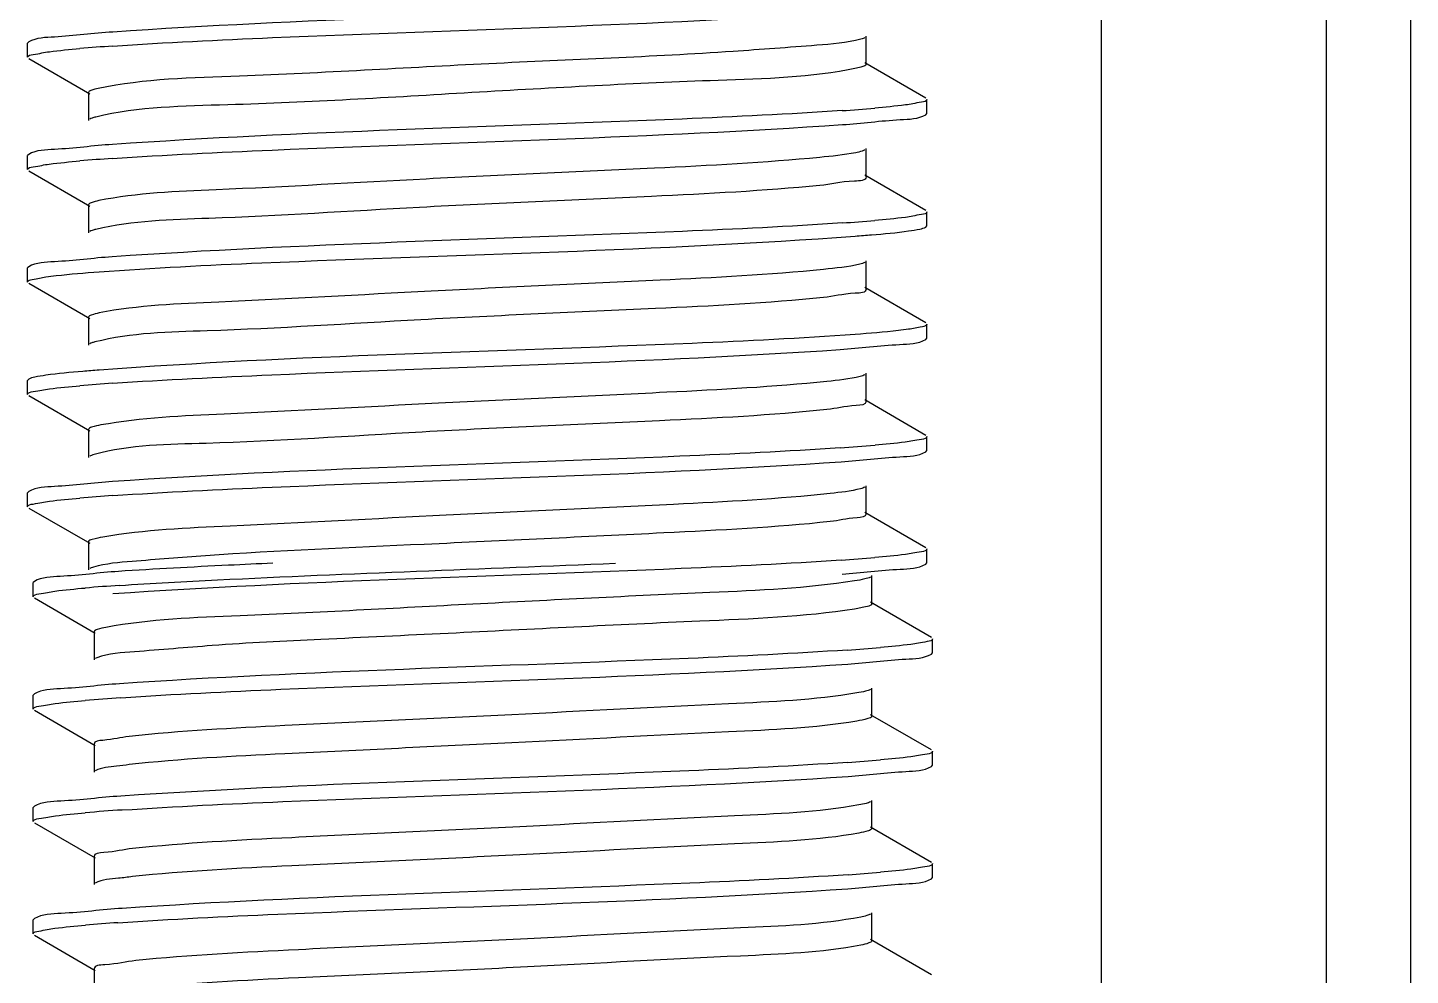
# Model space of a CAD drawing. Extents: x 27938 to 1507990, y 110129 to 923079.
# Drawn here: x 455312.2 to 455605.1, y 382403 to 382603.8 of the extents above; entities that cross this region are included whole.
import ezdxf

# ---------------------------------------------------------------- set-up
doc = ezdxf.new("R2010")
doc.units = 0
doc.header["$LTSCALE"] = 1000
doc.header["$MEASUREMENT"] = 0

msp = doc.modelspace()

# ---------------------------------------------------------------- linework, layer by layer
at = {"linetype": 'Continuous'}
for p, q in [((455539.58, 383675.04), (455539.58, 378934.02)), ((455587.2, 383675.04), (455587.2, 378934.02)), ((455605.06, 383675.04), (455605.06, 378934.02)), ((455312.39, 382600.81), (455312.16, 382600.55)), ((455489.78, 382596.08), (455489.78, 382602.04)), ((455312.16, 382597.57), (455312.16, 382600.55)), ((455312.16, 382597.57), (455312.16, 382600.55)), ((455312.39, 382597.31), (455325.31, 382589.83)), ((455488.66, 382595.46), (455487.77, 382595.24)), ((455502.44, 382588.9), (455489.52, 382596.38)), ((455325.05, 382590.13), (455325.05, 382584.18)), ((455502.67, 382585.67), (455502.67, 382588.64)), ((455502.67, 382585.67), (455502.67, 382588.64)), ((455502.44, 382585.4), (455502.67, 382585.67)), ((455489.78, 382572.27), (455489.78, 382578.22)), ((455312.39, 382577), (455312.16, 382576.74)), ((455312.16, 382573.76), (455312.16, 382576.74)), ((455312.16, 382573.76), (455312.16, 382576.74)), ((455312.39, 382573.5), (455325.31, 382566.02)), ((455502.44, 382565.09), (455489.52, 382572.57)), ((455325.05, 382566.32), (455325.05, 382560.36)), ((455502.67, 382561.85), (455502.67, 382564.83)), ((455502.44, 382561.59), (455502.67, 382561.85)), ((455489.78, 382548.46), (455489.78, 382554.41)), ((455312.39, 382553.18), (455312.16, 382552.92)), ((455312.16, 382549.95), (455312.16, 382552.92)), ((455312.16, 382549.95), (455312.16, 382552.92)), ((455312.39, 382549.69), (455325.31, 382542.2)), ((455502.44, 382541.28), (455489.52, 382548.76)), ((455325.05, 382542.5), (455325.05, 382536.55)), ((455502.67, 382538.04), (455502.67, 382541.02)), ((455502.67, 382538.04), (455502.67, 382541.02)), ((455502.44, 382537.78), (455502.67, 382538.04)), ((455489.78, 382524.64), (455489.78, 382530.6)), ((455312.39, 382529.37), (455312.16, 382529.11)), ((455312.16, 382526.13), (455312.16, 382529.11)), ((455312.16, 382526.13), (455312.16, 382529.11)), ((455312.39, 382525.87), (455325.31, 382518.39)), ((455502.44, 382517.46), (455489.52, 382524.95)), ((455325.05, 382518.69), (455325.05, 382512.74)), ((455502.67, 382514.23), (455502.67, 382517.2)), ((455502.67, 382514.23), (455502.67, 382517.2)), ((455502.44, 382513.97), (455502.67, 382514.23)), ((455312.39, 382505.56), (455312.16, 382505.3)), ((455312.16, 382502.32), (455312.16, 382505.3)), ((455312.16, 382502.32), (455312.16, 382505.3)), ((455489.78, 382500.83), (455489.78, 382506.79)), ((455312.39, 382502.06), (455325.31, 382494.58)), ((455502.44, 382493.65), (455489.52, 382501.13)), ((455325.05, 382494.88), (455325.05, 382488.93)), ((455502.67, 382490.41), (455502.67, 382493.39)), ((455502.67, 382490.41), (455502.67, 382493.39)), ((455502.44, 382490.15), (455502.67, 382490.41)), ((455490.97, 382481.78), (455490.97, 382487.73)), ((455313.58, 382486.51), (455313.35, 382486.25)), ((455313.35, 382483.27), (455313.35, 382486.25)), ((455313.35, 382483.27), (455313.35, 382486.25)), ((455313.58, 382483.01), (455326.5, 382475.53)), ((455503.63, 382474.6), (455490.71, 382482.08)), ((455326.24, 382475.83), (455326.24, 382469.87)), ((455503.86, 382471.36), (455503.86, 382474.34)), ((455503.86, 382471.36), (455503.86, 382474.34)), ((455326.83, 382470.33), (455326.5, 382470.18)), ((455503.63, 382471.1), (455503.86, 382471.36)), ((455490.97, 382457.97), (455490.97, 382463.92)), ((455313.58, 382462.69), (455313.35, 382462.43)), ((455313.35, 382459.46), (455313.35, 382462.43)), ((455313.35, 382459.46), (455313.35, 382462.43)), ((455313.58, 382459.2), (455326.5, 382451.71)), ((455503.63, 382450.79), (455490.71, 382458.27)), ((455326.24, 382452.01), (455326.24, 382446.06)), ((455503.86, 382447.55), (455503.86, 382450.53)), ((455503.86, 382447.55), (455503.86, 382450.53)), ((455503.63, 382447.29), (455503.86, 382447.55)), ((455490.97, 382434.16), (455490.97, 382440.11)), ((455313.58, 382438.88), (455313.35, 382438.62)), ((455313.35, 382435.64), (455313.35, 382438.62)), ((455313.35, 382435.64), (455313.35, 382438.62)), ((455313.58, 382435.38), (455326.5, 382427.9)), ((455503.63, 382426.97), (455490.71, 382434.46)), ((455326.24, 382428.2), (455326.24, 382422.25)), ((455503.86, 382423.74), (455503.86, 382426.71)), ((455503.86, 382423.74), (455503.86, 382426.71)), ((455503.63, 382423.48), (455503.86, 382423.74)), ((455490.97, 382410.34), (455490.97, 382416.3)), ((455313.58, 382415.07), (455313.35, 382414.81)), ((455313.35, 382411.83), (455313.35, 382414.81)), ((455313.35, 382411.83), (455313.35, 382414.81)), ((455313.58, 382411.57), (455326.5, 382404.09)), ((455503.63, 382403.16), (455490.71, 382410.64)), ((455326.24, 382404.39), (455326.24, 382398.44))]:
    msp.add_line(p, q, dxfattribs=at)
for centre, radius, start, end in [((455357.53, 382191.13), 409.72, 93.8311, 94.8034), ((455457.33, 382994.78), 409.43, 273.8314, 274.8049), ((455357.44, 382168.45), 408.59, 93.8387, 94.8036), ((455457.43, 382969.62), 408.07, 273.8418, 274.8039), ((455357.54, 382119.49), 409.92, 93.8298, 94.8034), ((455456.78, 382930.19), 416.29, 273.7844, 274.8062), ((455357.56, 382095.43), 410.18, 93.8281, 94.8033), ((455457.1, 382902.31), 412.21, 273.8119, 274.8058), ((455359.02, 382073.12), 413.44, 93.8035, 94.806), ((455458.46, 382881.17), 410.12, 273.8286, 274.8032), ((455359.38, 382044.78), 417.98, 93.7736, 94.806), ((455458.49, 382856.95), 409.71, 273.8314, 274.8033), ((455359.81, 382015.53), 423.44, 93.7393, 94.8049), ((455458.61, 382831.73), 408.3, 273.8406, 274.8036), ((455358.61, 382006.72), 408.39, 93.8392, 94.8043)]:
    msp.add_arc(centre, radius, start, end, dxfattribs=at)
for points, knots in [([(455484.51, 382610.08), (455473.23, 382609.31), (455421.79, 382606.84), (455370.28, 382605.64), (455330.18, 382602.92)], [0, 0, 0, 0, 0.219594, 1, 1, 1, 1]), ([(455330.15, 382599.94), (455341.43, 382600.71), (455392.94, 382603.19), (455444.51, 382604.38), (455484.68, 382607.11)], [0, 0, 0, 0, 0.219208, 1, 1, 1, 1]), ([(455330.18, 382602.92), (455326.06, 382602.64), (455320.29, 382601.84), (455314, 382601.73), (455312.39, 382600.81)], [0, 0, 0, 0, 0.690341, 1, 1, 1, 1]), ([(455488.66, 382601.41), (455485.63, 382600.56), (455476.51, 382599.91), (455450.34, 382597.85), (455409.45, 382596.42), (455364.77, 382593.61), (455336.94, 382593), (455327.13, 382590.98)], [0, 0, 0, 0, 0.058162, 0.168071, 0.487811, 0.814464, 1, 1, 1, 1]), ([(455489.52, 382601.74), (455489.4, 382601.67), (455489.12, 382601.55), (455488.83, 382601.46), (455488.66, 382601.41)], [0, 0, 0, 0, 0.42353, 1, 1, 1, 1]), ([(455312.16, 382597.57), (455312.16, 382598), (455314.45, 382598.29), (455315.61, 382598.6), (455316.76, 382598.75)], [0, 0, 0, 0, 0.271514, 1, 1, 1, 1]), ([(455487.77, 382595.24), (455478.15, 382593.23), (455450.74, 382592.6), (455406.4, 382590.14), (455362.58, 382587.42), (455335.7, 382587.1), (455326.58, 382584.91)], [0, 0, 0, 0, 0.182454, 0.505768, 0.82583, 1, 1, 1, 1]), ([(455489.77, 382596.08), (455489.77, 382595.94), (455489.33, 382595.64), (455488.94, 382595.54), (455488.66, 382595.46)], [0, 0, 0, 0, 0.319016, 1, 1, 1, 1]), ([(455327.13, 382590.98), (455326.61, 382590.87), (455325.99, 382590.73), (455325.06, 382590.35), (455325.06, 382590.13)], [0, 0, 0, 0, 0.705828, 1, 1, 1, 1]), ([(455484.68, 382586.27), (455473.41, 382585.51), (455421.9, 382583.03), (455370.32, 382581.84), (455330.15, 382579.1)], [0, 0, 0, 0, 0.219216, 1, 1, 1, 1]), ([(455502.67, 382588.64), (455502.67, 382588.21), (455500.4, 382587.92), (455499.25, 382587.61), (455498.1, 382587.46)], [0, 0, 0, 0, 0.271621, 1, 1, 1, 1]), ([(455326.58, 382584.91), (455326.32, 382584.85), (455325.89, 382584.73), (455325.47, 382584.57), (455325.32, 382584.48)], [0, 0, 0, 0, 0.592579, 1, 1, 1, 1]), ([(455330.08, 382576.12), (455341.37, 382576.89), (455392.93, 382579.37), (455444.56, 382580.56), (455484.78, 382583.3)], [0, 0, 0, 0, 0.219139, 1, 1, 1, 1]), ([(455484.78, 382583.3), (455488.86, 382583.58), (455494.6, 382584.38), (455500.84, 382584.49), (455502.44, 382585.4)], [0, 0, 0, 0, 0.690201, 1, 1, 1, 1]), ([(455330.15, 382579.1), (455326.04, 382578.82), (455320.28, 382578.02), (455314, 382577.92), (455312.39, 382577)], [0, 0, 0, 0, 0.690313, 1, 1, 1, 1]), ([(455488.91, 382577.67), (455488.47, 382577.53), (455485.52, 382576.89), (455482.51, 382576.6), (455479.96, 382576.35)], [0, 0, 0, 0, 0.153018, 1, 1, 1, 1]), ([(455489.52, 382577.92), (455489.43, 382577.87), (455489.23, 382577.78), (455489.03, 382577.71), (455488.91, 382577.67)], [0, 0, 0, 0, 0.437488, 1, 1, 1, 1]), ([(455312.16, 382573.76), (455312.16, 382574.19), (455314.44, 382574.48), (455315.6, 382574.79), (455316.74, 382574.94)], [0, 0, 0, 0, 0.271573, 1, 1, 1, 1]), ([(455479.96, 382576.35), (455468.32, 382575.22), (455440.51, 382573.79), (455397.84, 382571.97), (455358.67, 382569.62), (455335.37, 382568.84), (455327.21, 382567.19)], [0, 0, 0, 0, 0.229419, 0.545629, 0.836777, 1, 1, 1, 1]), ([(455489.77, 382572.27), (455489.78, 382571.38), (455484.7, 382571.39), (455482.41, 382570.64), (455479.96, 382570.4)], [0, 0, 0, 0, 0.264916, 1, 1, 1, 1]), ([(455479.96, 382570.4), (455468.11, 382569.25), (455439.84, 382567.8), (455396.63, 382566.02), (455357.54, 382563.46), (455334.42, 382562.95), (455326.62, 382561.1)], [0, 0, 0, 0, 0.2326, 0.552547, 0.843546, 1, 1, 1, 1]), ([(455327.21, 382567.19), (455326.67, 382567.08), (455326.03, 382566.93), (455325.06, 382566.55), (455325.06, 382566.32)], [0, 0, 0, 0, 0.7068, 1, 1, 1, 1]), ([(455502.67, 382564.83), (455502.67, 382564.4), (455500.4, 382564.11), (455499.25, 382563.8), (455498.1, 382563.65)], [0, 0, 0, 0, 0.27162, 1, 1, 1, 1]), ([(455326.62, 382561.1), (455326.35, 382561.04), (455325.91, 382560.92), (455325.48, 382560.76), (455325.32, 382560.67)], [0, 0, 0, 0, 0.593817, 1, 1, 1, 1]), ([(455484.78, 382562.47), (455473.49, 382561.7), (455421.93, 382559.21), (455370.3, 382558.03), (455330.08, 382555.29)], [0, 0, 0, 0, 0.219057, 1, 1, 1, 1]), ([(455487.46, 382559.68), (455488.62, 382559.77), (455492.4, 382560.06), (455496.18, 382560.4), (455498.78, 382560.77)], [0, 0, 0, 0, 0.307408, 1, 1, 1, 1]), ([(455498.78, 382560.77), (455499.58, 382560.88), (455500.8, 382561.09), (455502.05, 382561.37), (455502.44, 382561.59)], [0, 0, 0, 0, 0.643328, 1, 1, 1, 1]), ([(455327.3, 382552.11), (455338.77, 382552.96), (455392.16, 382555.56), (455445.62, 382556.61), (455487.46, 382559.68)], [0, 0, 0, 0, 0.215175, 1, 1, 1, 1]), ([(455330.08, 382555.29), (455325.99, 382555.01), (455320.25, 382554.21), (455313.99, 382554.1), (455312.39, 382553.18)], [0, 0, 0, 0, 0.690243, 1, 1, 1, 1]), ([(455489.52, 382554.11), (455489.2, 382553.92), (455486.29, 382553.13), (455483.33, 382552.88), (455480.73, 382552.62)], [0, 0, 0, 0, 0.123706, 1, 1, 1, 1]), ([(455312.16, 382549.95), (455312.16, 382550.32), (455314.06, 382550.63), (455315.05, 382550.89), (455316.02, 382551.03)], [0, 0, 0, 0, 0.274517, 1, 1, 1, 1]), ([(455316.02, 382551.03), (455316.74, 382551.13), (455320.49, 382551.59), (455324.25, 382551.89), (455327.3, 382552.11)], [0, 0, 0, 0, 0.191294, 1, 1, 1, 1]), ([(455480.73, 382552.62), (455469.23, 382551.46), (455441.5, 382550.04), (455398.76, 382548.19), (455359.23, 382545.85), (455335.62, 382545.04), (455327.31, 382543.39)], [0, 0, 0, 0, 0.225655, 0.541544, 0.834585, 1, 1, 1, 1]), ([(455489.78, 382548.46), (455489.78, 382547.64), (455485.12, 382547.58), (455482.99, 382546.89), (455480.73, 382546.66)], [0, 0, 0, 0, 0.265544, 1, 1, 1, 1]), ([(455480.73, 382546.66), (455468.91, 382545.47), (455440.46, 382544.01), (455396.87, 382542.25), (455357.46, 382539.55), (455334.13, 382539.22), (455326.4, 382537.24)], [0, 0, 0, 0, 0.230626, 0.552451, 0.845297, 1, 1, 1, 1]), ([(455327.31, 382543.39), (455326.74, 382543.28), (455326.08, 382543.13), (455325.06, 382542.74), (455325.06, 382542.5)], [0, 0, 0, 0, 0.707997, 1, 1, 1, 1]), ([(455498.78, 382539.93), (455498.06, 382539.83), (455494.3, 382539.37), (455490.52, 382539.07), (455487.46, 382538.84)], [0, 0, 0, 0, 0.191405, 1, 1, 1, 1]), ([(455502.67, 382541.02), (455502.67, 382540.64), (455500.76, 382540.33), (455499.76, 382540.07), (455498.78, 382539.93)], [0, 0, 0, 0, 0.27438, 1, 1, 1, 1]), ([(455326.4, 382537.24), (455326.18, 382537.18), (455325.81, 382537.08), (455325.45, 382536.93), (455325.32, 382536.85)], [0, 0, 0, 0, 0.585637, 1, 1, 1, 1]), ([(455487.46, 382538.84), (455475.97, 382538), (455422.58, 382535.4), (455369.12, 382534.35), (455327.3, 382531.28)], [0, 0, 0, 0, 0.215463, 1, 1, 1, 1]), ([(455484.26, 382535.64), (455488.47, 382535.93), (455494.37, 382536.74), (455500.8, 382536.84), (455502.44, 382537.78)], [0, 0, 0, 0, 0.69075, 1, 1, 1, 1]), ([(455330.16, 382528.5), (455341.39, 382529.26), (455392.75, 382531.74), (455444.18, 382532.95), (455484.26, 382535.64)], [0, 0, 0, 0, 0.218807, 1, 1, 1, 1]), ([(455327.3, 382531.28), (455326.14, 382531.19), (455322.38, 382530.89), (455318.61, 382530.56), (455316.02, 382530.19)], [0, 0, 0, 0, 0.307527, 1, 1, 1, 1]), ([(455316.02, 382530.19), (455315.23, 382530.08), (455314.02, 382529.87), (455312.78, 382529.59), (455312.39, 382529.37)], [0, 0, 0, 0, 0.64305, 1, 1, 1, 1]), ([(455481.47, 382528.88), (455470.2, 382527.7), (455442.75, 382526.3), (455400.16, 382524.41), (455360.26, 382522.14), (455336.27, 382521.23), (455327.68, 382519.65)], [0, 0, 0, 0, 0.220681, 0.534812, 0.829794, 1, 1, 1, 1]), ([(455489.52, 382530.3), (455489.22, 382530.12), (455486.56, 382529.37), (455483.85, 382529.13), (455481.47, 382528.88)], [0, 0, 0, 0, 0.125952, 1, 1, 1, 1]), ([(455312.16, 382526.13), (455312.16, 382526.57), (455314.45, 382526.85), (455315.61, 382527.17), (455316.77, 382527.32)], [0, 0, 0, 0, 0.271502, 1, 1, 1, 1]), ([(455489.78, 382524.64), (455489.78, 382523.89), (455485.52, 382523.76), (455483.55, 382523.15), (455481.47, 382522.93)], [0, 0, 0, 0, 0.266345, 1, 1, 1, 1]), ([(455481.47, 382522.93), (455469.7, 382521.69), (455441.11, 382520.24), (455397.19, 382518.49), (455357.46, 382515.64), (455333.9, 382515.48), (455326.23, 382513.38)], [0, 0, 0, 0, 0.228367, 0.551843, 0.846598, 1, 1, 1, 1]), ([(455327.68, 382519.65), (455327.01, 382519.53), (455326.27, 382519.36), (455325.06, 382518.96), (455325.06, 382518.69)], [0, 0, 0, 0, 0.71244, 1, 1, 1, 1]), ([(455502.67, 382517.2), (455502.67, 382516.77), (455500.37, 382516.48), (455499.21, 382516.17), (455498.05, 382516.02)], [0, 0, 0, 0, 0.271396, 1, 1, 1, 1]), ([(455326.23, 382513.38), (455326.05, 382513.33), (455325.74, 382513.23), (455325.44, 382513.11), (455325.32, 382513.04)], [0, 0, 0, 0, 0.578205, 1, 1, 1, 1]), ([(455484.26, 382514.81), (455472.96, 382514.05), (455421.59, 382511.58), (455370.17, 382510.39), (455330.16, 382507.67)], [0, 0, 0, 0, 0.220215, 1, 1, 1, 1]), ([(455484.51, 382511.85), (455488.66, 382512.13), (455494.48, 382512.93), (455500.82, 382513.04), (455502.44, 382513.97)], [0, 0, 0, 0, 0.690494, 1, 1, 1, 1]), ([(455330.18, 382504.69), (455341.44, 382505.45), (455392.88, 382507.93), (455444.38, 382509.13), (455484.51, 382511.85)], [0, 0, 0, 0, 0.219095, 1, 1, 1, 1]), ([(455330.16, 382507.67), (455326.05, 382507.39), (455320.28, 382506.59), (455314, 382506.48), (455312.39, 382505.56)], [0, 0, 0, 0, 0.690325, 1, 1, 1, 1]), ([(455482.18, 382505.14), (455471.16, 382503.94), (455444.01, 382502.56), (455401.62, 382500.64), (455361.36, 382498.44), (455337, 382497.43), (455328.11, 382495.91)], [0, 0, 0, 0, 0.215579, 0.527777, 0.824697, 1, 1, 1, 1]), ([(455489.52, 382506.48), (455489.24, 382506.32), (455486.82, 382505.61), (455484.34, 382505.38), (455482.18, 382505.14)], [0, 0, 0, 0, 0.128341, 1, 1, 1, 1]), ([(455312.16, 382502.32), (455312.16, 382502.75), (455314.46, 382503.04), (455315.61, 382503.35), (455316.77, 382503.5)], [0, 0, 0, 0, 0.27149, 1, 1, 1, 1]), ([(455482.18, 382499.19), (455470.48, 382497.91), (455441.76, 382496.54), (455397.66, 382494.35), (455360.02, 382492.83), (455336.74, 382490.93), (455328.74, 382490.3), (455326.09, 382489.53)], [0, 0, 0, 0, 0.225842, 0.550753, 0.847452, 0.947141, 1, 1, 1, 1]), ([(455489.78, 382500.83), (455489.78, 382500.14), (455485.9, 382499.95), (455484.08, 382499.4), (455482.18, 382499.19)], [0, 0, 0, 0, 0.267239, 1, 1, 1, 1]), ([(455328.11, 382495.91), (455327.34, 382495.78), (455326.49, 382495.58), (455325.06, 382495.19), (455325.06, 382494.88)], [0, 0, 0, 0, 0.716487, 1, 1, 1, 1]), ([(455502.67, 382493.39), (455502.67, 382492.96), (455500.39, 382492.67), (455499.24, 382492.36), (455498.09, 382492.21)], [0, 0, 0, 0, 0.271545, 1, 1, 1, 1]), ([(455326.09, 382489.53), (455325.94, 382489.48), (455325.68, 382489.4), (455325.42, 382489.29), (455325.32, 382489.23)], [0, 0, 0, 0, 0.571482, 1, 1, 1, 1]), ([(455484.51, 382491.01), (455473.22, 382490.25), (455421.78, 382487.77), (455370.28, 382486.58), (455330.18, 382483.85)], [0, 0, 0, 0, 0.21961, 1, 1, 1, 1]), ([(455364.09, 382490.36), (455360.98, 382490.22), (455350.07, 382489.71), (455339.17, 382489.14), (455331.39, 382488.62)], [0, 0, 0, 0, 0.285814, 1, 1, 1, 1]), ([(455331.59, 382485.65), (455338.52, 382486.12), (455373.55, 382487.97), (455408.6, 382489.19), (455436.72, 382490.36)], [0, 0, 0, 0, 0.197909, 1, 1, 1, 1]), ([(455484.68, 382488.05), (455488.79, 382488.33), (455494.55, 382489.12), (455500.84, 382489.23), (455502.44, 382490.15)], [0, 0, 0, 0, 0.690311, 1, 1, 1, 1]), ([(455331.39, 382488.62), (455327.27, 382488.34), (455321.49, 382487.54), (455315.19, 382487.43), (455313.58, 382486.51)], [0, 0, 0, 0, 0.69038, 1, 1, 1, 1]), ([(455487.33, 382486.6), (455477.21, 382485.02), (455450.16, 382483.91), (455406.77, 382481.75), (455364.18, 382479.37), (455338.09, 382478.52), (455328.75, 382476.76)], [0, 0, 0, 0, 0.193419, 0.509669, 0.820525, 1, 1, 1, 1]), ([(455490.7, 382487.43), (455490.34, 382487.22), (455489.19, 382486.93), (455488.06, 382486.72), (455487.33, 382486.6)], [0, 0, 0, 0, 0.365805, 1, 1, 1, 1]), ([(455313.35, 382483.27), (455313.35, 382483.7), (455315.64, 382483.99), (455316.79, 382484.3), (455317.94, 382484.45)], [0, 0, 0, 0, 0.271503, 1, 1, 1, 1]), ([(455490.97, 382481.78), (455490.96, 382481.42), (455489.22, 382481.03), (455488.25, 382480.79), (455487.33, 382480.65)], [0, 0, 0, 0, 0.279396, 1, 1, 1, 1]), ([(455487.33, 382480.65), (455476.5, 382478.95), (455447.68, 382477.88), (455410.01, 382475.89), (455375.59, 382474.26), (455353.37, 382473.22), (455337.68, 382471.73), (455329.34, 382471.29), (455326.83, 382470.33)], [0, 0, 0, 0, 0.204493, 0.536108, 0.703957, 0.847329, 0.949842, 1, 1, 1, 1]), ([(455328.75, 382476.76), (455328.11, 382476.64), (455327.4, 382476.48), (455326.24, 382476.09), (455326.24, 382475.83)], [0, 0, 0, 0, 0.711689, 1, 1, 1, 1]), ([(455485.85, 382471.97), (455474.6, 382471.21), (455423.18, 382468.73), (455371.7, 382467.53), (455331.59, 382464.82)], [0, 0, 0, 0, 0.219009, 1, 1, 1, 1]), ([(455503.86, 382474.34), (455503.86, 382473.9), (455501.56, 382473.62), (455500.41, 382473.31), (455499.25, 382473.16)], [0, 0, 0, 0, 0.271487, 1, 1, 1, 1]), ([(455331.87, 382461.86), (455343.17, 382462.62), (455394.51, 382465.08), (455445.9, 382466.28), (455485.87, 382469)], [0, 0, 0, 0, 0.220461, 1, 1, 1, 1]), ([(455485.87, 382469), (455489.98, 382469.27), (455495.74, 382470.07), (455502.03, 382470.18), (455503.63, 382471.1)], [0, 0, 0, 0, 0.690295, 1, 1, 1, 1]), ([(455331.59, 382464.82), (455327.42, 382464.54), (455321.58, 382463.73), (455315.2, 382463.63), (455313.58, 382462.69)], [0, 0, 0, 0, 0.690587, 1, 1, 1, 1]), ([(455490.7, 382463.62), (455490.38, 382463.43), (455489.4, 382463.16), (455488.42, 382462.97), (455487.8, 382462.87)], [0, 0, 0, 0, 0.371889, 1, 1, 1, 1]), ([(455313.35, 382459.46), (455313.35, 382459.89), (455315.67, 382460.18), (455316.83, 382460.49), (455318, 382460.64)], [0, 0, 0, 0, 0.271316, 1, 1, 1, 1]), ([(455487.8, 382462.87), (455478.84, 382461.36), (455454.38, 382460.34), (455414.04, 382458.15), (455371.69, 382456.22), (455344.63, 382454.85), (455333.67, 382453.64)], [0, 0, 0, 0, 0.176567, 0.473968, 0.785687, 1, 1, 1, 1]), ([(455490.97, 382457.97), (455490.96, 382457.65), (455489.47, 382457.25), (455488.6, 382457.05), (455487.8, 382456.91)], [0, 0, 0, 0, 0.282619, 1, 1, 1, 1]), ([(455487.8, 382456.91), (455478.84, 382455.41), (455454.38, 382454.39), (455414.04, 382452.19), (455371.69, 382450.27), (455344.63, 382448.9), (455333.67, 382447.68)], [0, 0, 0, 0, 0.176567, 0.473968, 0.785687, 1, 1, 1, 1]), ([(455333.67, 382453.64), (455331.81, 382453.43), (455330.03, 382452.89), (455326.24, 382452.7), (455326.24, 382452.01)], [0, 0, 0, 0, 0.732504, 1, 1, 1, 1]), ([(455503.86, 382450.53), (455503.86, 382450.09), (455501.57, 382449.81), (455500.41, 382449.49), (455499.26, 382449.34)], [0, 0, 0, 0, 0.271508, 1, 1, 1, 1]), ([(455333.67, 382447.68), (455332.77, 382447.58), (455330.4, 382447.22), (455327.83, 382447.13), (455326.5, 382446.36)], [0, 0, 0, 0, 0.371135, 1, 1, 1, 1]), ([(455485.87, 382448.16), (455474.66, 382447.4), (455423.32, 382444.92), (455371.93, 382443.71), (455331.87, 382441.02)], [0, 0, 0, 0, 0.218674, 1, 1, 1, 1]), ([(455485.95, 382445.19), (455490.04, 382445.47), (455495.78, 382446.26), (455502.03, 382446.37), (455503.63, 382447.29)], [0, 0, 0, 0, 0.690211, 1, 1, 1, 1]), ([(455332.19, 382438.07), (455343.52, 382438.82), (455394.77, 382441.28), (455446.09, 382442.47), (455485.95, 382445.19)], [0, 0, 0, 0, 0.22129, 1, 1, 1, 1]), ([(455331.87, 382441.02), (455327.63, 382440.74), (455321.7, 382439.92), (455315.23, 382439.83), (455313.58, 382438.88)], [0, 0, 0, 0, 0.690864, 1, 1, 1, 1]), ([(455490.7, 382439.81), (455490.42, 382439.64), (455489.59, 382439.4), (455488.76, 382439.22), (455488.24, 382439.13)], [0, 0, 0, 0, 0.378691, 1, 1, 1, 1]), ([(455313.35, 382435.64), (455313.35, 382436.09), (455315.71, 382436.37), (455316.89, 382436.69), (455318.07, 382436.84)], [0, 0, 0, 0, 0.271062, 1, 1, 1, 1]), ([(455488.24, 382439.13), (455479.57, 382437.57), (455455.49, 382436.63), (455415.5, 382434.38), (455372.96, 382432.48), (455345.58, 382431.09), (455334.37, 382429.9)], [0, 0, 0, 0, 0.171474, 0.466939, 0.780589, 1, 1, 1, 1]), ([(455490.96, 382434.16), (455490.96, 382433.87), (455489.7, 382433.48), (455488.93, 382433.3), (455488.24, 382433.18)], [0, 0, 0, 0, 0.286481, 1, 1, 1, 1]), ([(455488.24, 382433.18), (455479.57, 382431.61), (455455.49, 382430.68), (455415.5, 382428.42), (455372.96, 382426.53), (455345.58, 382425.14), (455334.37, 382423.95)], [0, 0, 0, 0, 0.171474, 0.466939, 0.780589, 1, 1, 1, 1]), ([(455334.37, 382429.9), (455332.34, 382429.68), (455330.41, 382429.08), (455326.24, 382428.94), (455326.24, 382428.2)], [0, 0, 0, 0, 0.733441, 1, 1, 1, 1]), ([(455503.86, 382426.71), (455503.86, 382426.28), (455501.58, 382426), (455500.43, 382425.68), (455499.28, 382425.53)], [0, 0, 0, 0, 0.271591, 1, 1, 1, 1]), ([(455334.37, 382423.95), (455333.38, 382423.84), (455330.78, 382423.45), (455327.95, 382423.39), (455326.5, 382422.55)], [0, 0, 0, 0, 0.373237, 1, 1, 1, 1]), ([(455485.95, 382424.35), (455474.79, 382423.59), (455423.53, 382421.12), (455372.22, 382419.9), (455332.19, 382417.23)], [0, 0, 0, 0, 0.218156, 1, 1, 1, 1]), ([(455485.92, 382421.37), (455490.02, 382421.65), (455495.77, 382422.45), (455502.03, 382422.56), (455503.63, 382423.48)], [0, 0, 0, 0, 0.690244, 1, 1, 1, 1]), ([(455331.27, 382414.19), (455342.55, 382414.96), (455394.1, 382417.45), (455445.71, 382418.63), (455485.92, 382421.37)], [0, 0, 0, 0, 0.219098, 1, 1, 1, 1]), ([(455332.19, 382417.23), (455327.88, 382416.94), (455321.84, 382416.11), (455315.26, 382416.03), (455313.58, 382415.07)], [0, 0, 0, 0, 0.691174, 1, 1, 1, 1]), ([(455488.65, 382415.39), (455480.27, 382413.76), (455456.58, 382412.93), (455416.95, 382410.6), (455374.23, 382408.75), (455346.56, 382407.33), (455335.1, 382406.16)], [0, 0, 0, 0, 0.166363, 0.459884, 0.775471, 1, 1, 1, 1]), ([(455490.7, 382415.99), (455490.46, 382415.86), (455489.77, 382415.63), (455489.08, 382415.48), (455488.65, 382415.39)], [0, 0, 0, 0, 0.386332, 1, 1, 1, 1]), ([(455313.35, 382411.83), (455313.35, 382412.26), (455315.62, 382412.55), (455316.77, 382412.86), (455317.91, 382413.01)], [0, 0, 0, 0, 0.27163, 1, 1, 1, 1]), ([(455488.65, 382409.44), (455480.27, 382407.81), (455456.58, 382406.97), (455416.95, 382404.65), (455374.23, 382402.79), (455346.56, 382401.38), (455335.1, 382400.21)], [0, 0, 0, 0, 0.166363, 0.459884, 0.775471, 1, 1, 1, 1]), ([(455490.96, 382410.34), (455490.96, 382410.1), (455489.91, 382409.71), (455489.23, 382409.56), (455488.65, 382409.44)], [0, 0, 0, 0, 0.291155, 1, 1, 1, 1]), ([(455335.1, 382406.16), (455332.89, 382405.94), (455330.8, 382405.27), (455326.24, 382405.19), (455326.25, 382404.39)], [0, 0, 0, 0, 0.734279, 1, 1, 1, 1])]:
    msp.add_open_spline(points, degree=3, knots=knots, dxfattribs=at)
for points in [[(455316.76, 382598.75), (455318.91, 382599.03), (455321.06, 382599.23), (455323.22, 382599.42)], [(455498.1, 382587.46), (455495.95, 382587.18), (455493.79, 382586.98), (455491.62, 382586.8)], [(455316.74, 382574.94), (455318.9, 382575.22), (455321.06, 382575.42), (455323.22, 382575.6)], [(455498.1, 382563.65), (455495.94, 382563.37), (455493.78, 382563.17), (455491.61, 382562.98)], [(455316.77, 382527.32), (455318.91, 382527.59), (455321.06, 382527.79), (455323.22, 382527.98)], [(455498.05, 382516.02), (455495.92, 382515.74), (455493.79, 382515.54), (455491.66, 382515.36)], [(455316.77, 382503.5), (455318.91, 382503.78), (455321.06, 382503.98), (455323.22, 382504.16)], [(455498.09, 382492.21), (455495.94, 382491.93), (455493.79, 382491.73), (455491.64, 382491.55)], [(455317.94, 382484.45), (455320.08, 382484.73), (455322.23, 382484.93), (455324.38, 382485.11)], [(455499.25, 382473.16), (455497.11, 382472.88), (455494.96, 382472.68), (455492.8, 382472.5)], [(455318, 382460.64), (455320.11, 382460.92), (455322.23, 382461.11), (455324.36, 382461.3)], [(455499.26, 382449.34), (455497.11, 382449.07), (455494.96, 382448.87), (455492.8, 382448.68)], [(455318.07, 382436.84), (455320.15, 382437.11), (455322.25, 382437.3), (455324.34, 382437.48)], [(455499.28, 382425.53), (455497.13, 382425.25), (455494.96, 382425.05), (455492.8, 382424.87)], [(455317.91, 382413.01), (455320.07, 382413.29), (455322.24, 382413.49), (455324.41, 382413.67)]]:
    msp.add_open_spline(points, degree=3, dxfattribs=at)

doc.saveas('drawing.dxf')
